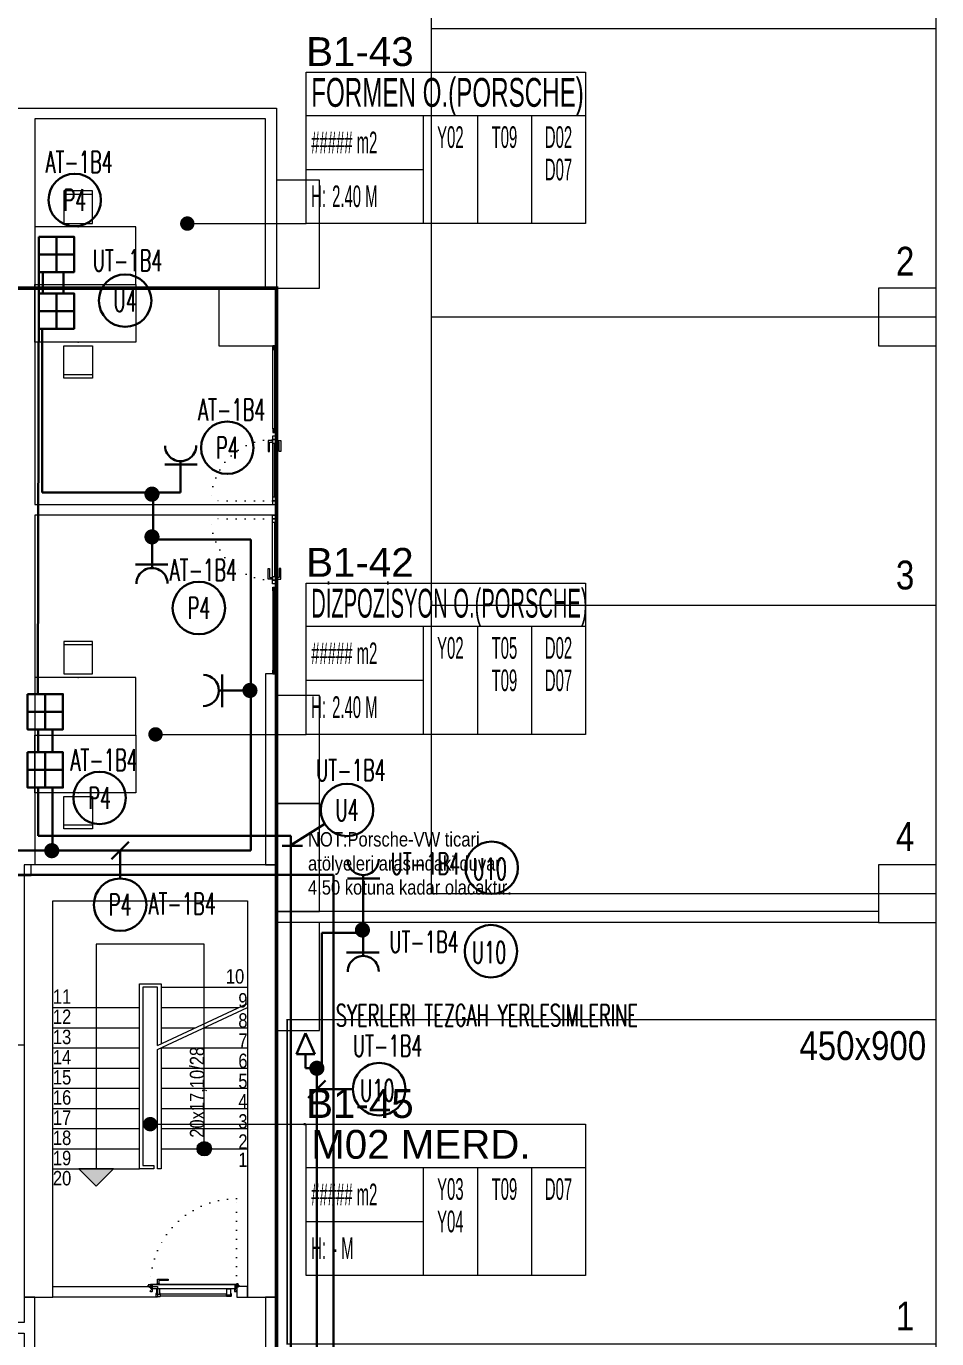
# Model space of a CAD drawing. Header units: metres. Extents: x -13194 to 152406, y -14653 to 29421.
# Drawn here: x 60093 to 61356, y 2622 to 4444 of the extents above; entities that cross this region are included whole.
import ezdxf
from ezdxf.enums import TextEntityAlignment as Align
from ezdxf.xclip import XClip

# ---------------------------------------------------------------- set-up
doc = ezdxf.new("R2010")
doc.units = ezdxf.units.M
doc.header["$LTSCALE"] = 100
doc.header["$MEASUREMENT"] = 0
doc.header["$XCLIPFRAME"] = 0
for name, pattern in [('DOT2', [0.125, 0, -0.125]), ('DOT5', [0.75, 0, -0.75]), ('HIDDEN', [0.375, 0.25, -0.125])]:
    doc.linetypes.add(name, pattern=pattern)
doc.layers.get('0').update_dxf_attribs({"color": 9, "lineweight": 9})
for name, color, linetype, lineweight in [('00', 9, 'Continuous', 9), ('01', 9, 'Continuous', 9), ('05', 9, 'Continuous', 9), ('06B', 9, 'Continuous', 9), ('06D', 9, 'Continuous', 9), ('10', 9, 'Continuous', 9), ('14', 9, 'Continuous', 9), ('15', 9, 'Continuous', 9), ('19', 9, 'Continuous', 9), ('20', 9, 'DOT2', 9), ('21', 9, 'Continuous', 9), ('21_mahal200', 9, 'Continuous', 9), ('E-DUVARA MONTE PRİZ KUTUSU', 7, 'Continuous', 30), ('E-KABLO', 7, 'Continuous', 30), ('E-LINYE', 7, 'Continuous', 30), ('E-PRİZ', 7, 'Continuous', 30)]:
    doc.layers.add(name, color=color, linetype=linetype, lineweight=lineweight)
doc.styles.add('Arial', font='arial.ttf', dxfattribs={"height": 2.5})
doc.styles.add('E-YAZI', font='txttw.shx')
doc.styles.add('MuuM_TEXT-STANDART', font='ARIALN.TTF')
doc.dimstyles.new('MuuM_DIM200', dxfattribs={"dimscale": 20, "dimtxt": 2, "dimasz": 1, "dimexe": 1, "dimexo": 1, "dimgap": 1, "dimtad": 1, "dimdec": 1, "dimrnd": 0.5, "dimdsep": 46, "dimtxsty": 'MuuM_TEXT-STANDART', "dimblk": 'ARCHTICK', "dimcen": 0, "dimdle": 0.15, "dimclrd": 256, "dimclre": 256, "dimclrt": 256, "dimadec": 0, "dimazin": 0, "dimtfac": 5, "dimtdec": 1, "dimtix": 1, "dimtmove": 2, "dimatfit": 3, "dimldrblk": 'DOT', "dimfxl": 3, "dimfxlon": 1, "dimtolj": 1, "dimlwd": -1, "dimlwe": -1, "dimarcsym": 0})

# ---------------------------------------------------------------- blocks, each defined once
blk = doc.blocks.new('10_DUVARA MONTE PRİZ KUTUSU')
at = {"layer": 'E-DUVARA MONTE PRİZ KUTUSU', "color": 4}
for p, q in [((0, 24.5), (0, -24.5)), ((24.5, 0), (-24.5, 0))]:
    blk.add_line(p, q, dxfattribs=at)
blk.add_lwpolyline([(-24.5, -24.5), (24.5, -24.5), (24.5, 24.5), (-24.5, 24.5)], close=True, dxfattribs=at)
blk = doc.blocks.new('100_PRİZ')
at = {"layer": 'E-PRİZ', "color": 4}
for p, q in [((-1.22, 2.14), (1.28, 2.14)), ((0, 2.4), (0, 0))]:
    blk.add_line(p, q, dxfattribs=at)
blk.add_arc((0, 3.6), 1.2, 180.7551, 0.7551, dxfattribs=at)
blk = doc.blocks.new('p-kolon_80x80')
blk.add_lwpolyline([(-40, -40), (40, -40), (40, 40), (-40, 40)], close=True)
blk = doc.blocks.new('1.bod.mimari.elk')
at = {"layer": '01'}
blk.add_lwpolyline([(4130, -5950), (4130, -5950), (4130, -5950), (4130, -5400), (4400, -5400), (4400, -5950), (4400, -5950), (4400, -5950), (4440, -5950), (4440, -5350), (4090, -5350), (4090, -5950), (4130, -5950)], dxfattribs=at)
for p in [(4400, -4590), (5315, -4590), (5315, -5390)]:
    blk.add_blockref('p-kolon_80x80', p, dxfattribs=at)
blk = doc.blocks.new('p-dilatasyon yeri')
at = {"layer": '06D'}
blk.add_lwpolyline([(5355, 80), (5355, 6454.5)], dxfattribs=at)
blk = doc.blocks.new('p-M01-M02_merdiven-1050')
at = {"layer": '19'}
h = blk.add_hatch(color=256, dxfattribs=at)
h.dxf.hatch_style = 1
edge = h.paths.add_edge_path()
edge.add_arc((210, -344), 10, 270, 630)
h = blk.add_hatch(color=256, dxfattribs=at)
h.dxf.hatch_style = 1
h.paths.add_polyline_path([(84, -372), (36, -372), (60, -396)])
at = {"layer": '19', "linetype": 'Continuous'}
for points in [[(210, -344), (210, -120), (210, -60), (60, -60), (60, -372)], [(145, -200.7), (145, -120), (125, -120), (125, -120), (125, -367), (140, -367), (140, -372), (120, -372), (120, -367), (120, -115), (120, -115), (150, -115), (150, -198.4)], [(150, -120), (270, -120)], [(145, -200.7), (270, -142.4)], [(0, -148), (120, -148)], [(145, -206.3), (270, -148)], [(150, -148), (258, -148)], [(0, -176), (120, -176)], [(150, -176), (198, -176)], [(210, -176), (270, -176)], [(0, -204), (120, -204)], [(150, -204), (270, -204)], [(0, -232), (120, -232)], [(150, -232), (270, -232)], [(0, -260), (120, -260)], [(150, -260), (270, -260)], [(0, -288), (120, -288)], [(150, -288), (270, -288)], [(0, -316), (120, -316)], [(150, -316), (270, -316)], [(0, -344), (120, -344)], [(150, -344), (270, -344)], [(0, -372), (120, -372)]]:
    blk.add_lwpolyline(points, dxfattribs=at)
at = {"layer": '19'}
for points in [[(145, -206.3), (270, -148)], [(150, -204), (150, -372), (150, -372), (145, -372), (145, -372), (145, -206.3)]]:
    blk.add_lwpolyline(points, dxfattribs=at)
blk.add_lwpolyline([(84, -372), (36, -372), (60, -396)], close=True, dxfattribs=at)
blk.add_circle((210, -344), 10, dxfattribs=at)
blk = doc.blocks.new('p-M01-M02_M03_formül_2a')
at = {"layer": '21', "style": 'MuuM_TEXT-STANDART'}
for s, p in [('10', (240, -114.8)), ('11', (0, -142.8)), ('12', (0, -170.8)), ('13', (0, -198.8)), ('14', (0, -226.8)), ('15', (0, -254.8)), ('16', (0, -282.8)), ('17', (0, -310.8)), ('18', (0, -338.8)), ('19', (0, -366.8)), ('20', (0, -394.8))]:
    blk.add_text(s, height=20, dxfattribs=at).set_placement(p)
for s, p in [('9', (270, -148)), ('8', (270, -176)), ('7', (270, -204)), ('6', (270, -232)), ('5', (270, -260)), ('4', (270, -288)), ('3', (270, -316)), ('2', (270, -344)), ('1', (270, -369.3))]:
    blk.add_text(s, height=20, dxfattribs=at).set_placement(p, align=Align.RIGHT)
blk.add_text('20x17,10/28', height=20, rotation=90, dxfattribs=at).set_placement((210, -202.6), align=Align.RIGHT)
blk = doc.blocks.new('*U19')
at = {"ltscale": 15}
for p, q in [((-25, 1), (-26, 0)), ((-25, -1), (-26, 0)), ((-23, 1), (-25, 1)), ((-23, 1), (-23, -2)), ((-21, -3), (-18, 3)), ((-21, -3), (-18, 3)), ((-20, -3), (-17, 3)), ((-20, -3), (-16, 3)), ((-18, -3), (-15, 3)), ((-18, -3), (-15, 3)), ((-18, 1), (-18, 2)), ((-17, -3), (-14, 3)), ((-17, -3), (-13, 3)), ((-17, 1), (-17, 2)), ((-15, -3), (-12, 3)), ((-15, -3), (-12, 3)), ((-15, 1), (-15, 2)), ((-14, -3), (-11, 3)), ((-14, -3), (-10, 3)), ((-14, 1), (-14, 2)), ((-12, -3), (-9, 3)), ((-12, -3), (-9, 3)), ((-12, 1), (-12, 2)), ((-11, -3), (-8, 3)), ((-11, -3), (-7, 3)), ((-11, 1), (-11, 2)), ((-9, -3), (-6, 3)), ((-9, -3), (-6, 3)), ((-9, 1), (-9, 2)), ((-8, -3), (-4, 3)), ((-8, -3), (-5, 3)), ((-8, 1), (-8, 2)), ((-6, -3), (-3, 3)), ((-6, -3), (-3, 3)), ((-6, 1), (-6, 2)), ((-5, -3), (-1, 3)), ((-5, -3), (-2, 3)), ((-5, 1), (-5, 2)), ((-3, 1), (-3, 2)), ((0, 4), (-2, 1)), ((-2, 1), (-2, 2)), ((0, 0), (-1, 0)), ((-25, -1), (-23, -2)), ((-9, -2), (-23, -2)), ((-21, -3), (-21, -2)), ((-20, -3), (-19, -2)), ((-20, -2), (-19, -2)), ((-19, -2), (-18, -2)), ((-18, -3), (-18, -2)), ((-17, -3), (-16, -2)), ((-17, -2), (-16, -2)), ((-16, -2), (-15, -2)), ((-15, -3), (-15, -2)), ((-14, -3), (-13, -2)), ((-14, -2), (-13, -2)), ((-13, -2), (-12, -2)), ((-12, -3), (-12, -2)), ((-11, -3), (-10, -2)), ((-11, -2), (-10, -2)), ((-10, -2), (-9, -2)), ((-9, -3), (-9, -2)), ((-8, -2), (-7, -2)), ((-8, -3), (-7, -2)), ((-7, -2), (-6, -2)), ((-6, -3), (-6, -2)), ((-5, -2), (-4, -2)), ((-5, -3), (-4, -2)), ((-4, -2), (-2, -2)), ((0, -4), (-2, -2)), ((0, 0), (-1, 0))]:
    blk.add_line(p, q, dxfattribs=at)
for p, q in [((-7, 1), (-23, 1)), ((-17, 1), (-19, 1)), ((-16, 1), (-17, 1)), ((-14, 1), (-16, 1)), ((-13, 1), (-14, 1)), ((-11, 1), (-13, 1)), ((-10, 1), (-11, 1)), ((-8, 1), (-10, 1)), ((-7, 1), (-8, 1)), ((-5, 1), (-7, 1)), ((-4, 1), (-5, 1)), ((-2, 1), (-4, 1)), ((-2, 1), (-2, 1)), ((0, 0), (0, 4)), ((-2, -2), (-2, -2)), ((0, 0), (0, -4))]:
    blk.add_line(p, q)
for centre, radius, start, end in [((-26, 4), 3.92, 274.361, 322.1025), ((-26, -4), 3.92, 37.8975, 85.639), ((-18, 3), 0.0971, 330.3204, 150.3204), ((-17, 3), 0.0971, 330.3204, 150.3204), ((-15, 3), 0.0971, 330.3204, 150.3204), ((-14, 3), 0.0971, 330.3204, 150.3204), ((-12, 3), 0.0971, 330.3204, 150.3204), ((-11, 3), 0.0971, 330.3204, 150.3204), ((-9, 3), 0.0971, 330.3204, 150.3204), ((-8, 3), 0.0971, 330.3204, 150.3204), ((-6, 3), 0.0971, 330.3204, 150.3204), ((-5, 3), 0.0971, 330.3204, 150.3204), ((-3, 3), 0.0971, 330.3204, 150.3204), ((-2, 3), 0.0971, 330.3204, 150.3204), ((-1, 0), 0.486, 90, 270), ((0, 4), 0.25, 0, 150.0864), ((-21, -3), 0.0971, 150.3204, 330.3204), ((-20, -3), 0.0971, 150.3204, 330.3204), ((-18, -3), 0.0971, 150.3204, 330.3204), ((-17, -3), 0.0971, 150.3204, 330.3204), ((-15, -3), 0.0971, 150.3204, 330.3204), ((-14, -3), 0.0971, 150.3204, 330.3204), ((-12, -3), 0.0971, 150.3204, 330.3204), ((-11, -3), 0.0971, 150.3204, 330.3204), ((-9, -3), 0.0971, 150.3204, 330.3204), ((-8, -3), 0.0971, 150.3204, 330.3204), ((-6, -3), 0.0971, 150.3204, 330.3204), ((-5, -3), 0.0971, 150.3204, 330.3204), ((0, -4), 0.25, 209.9136, 0)]:
    blk.add_arc(centre, radius, start, end, dxfattribs=at)
blk = doc.blocks.new('conta')
at = {"ltscale": 10}
for p, q in [((-2649.9, 5345.5), (-2649.8, 5345.6)), ((-2649.9, 5344.5), (-2649.8, 5344.3)), ((-2649.8, 5344.3), (-2649.7, 5344.3)), ((-2649.7, 5345.4), (-2649.3, 5345.4)), ((-2649.2, 5345.4), (-2649.1, 5345.5)), ((-2649, 5344), (-2648.8, 5343.8)), ((-2648.9, 5344.1), (-2648.7, 5343.9)), ((-2648.8, 5345.1), (-2648.6, 5345.3)), ((-2648.8, 5344.9), (-2648.6, 5345.2)), ((-2648.7, 5343.8), (-2648.7, 5343.8)), ((-2648.6, 5345.3), (-2648.6, 5345.3))]:
    blk.add_line(p, q, dxfattribs=at)
for centre, radius, start, end in [((-2649.8, 5345.5), 0.05, 140.6345, 188.9372), ((-2653, 5345), 3.19, 350.4674, 8.9372), ((-2649.9, 5344.5), 0.02, 170.4674, 213.7451), ((-2649.7, 5345.6), 0.0696, 22.2428, 159.258), ((-2650.9, 5345), 1.24, 340.3382, 16.7772), ((-2649.7, 5344.6), 0.03, 160.3382, 273.2666), ((-2649.7, 5345.4), 0.03, 90, 196.7772), ((-2649.6, 5341.5), 3.01, 80.4362, 93.2666), ((-2649.3, 5345.5), 0.05, 270, 303.0062), ((-2649.2, 5344.1), 0.231, 353.9571, 81.9004), ((-2649.1, 5345.5), 0.03, 4.7972, 123.0062), ((-2649.1, 5344.5), 0.03, 260.4362, 338.7066), ((-2651.2, 5344.8), 2.33, 7.5897, 18.7951), ((-2649, 5345.6), 0.05, 18.7951, 42.1429), ((-2650.2, 5345), 1.27, 338.7066, 23.0418), ((-2648.9, 5344.1), 0.1, 173.9571, 217.2653), ((-2648.8, 5345.1), 0.05, 187.5897, 322.7347), ((-2658.2, 5345.2), 9.36, 353.6857, 357.8537), ((-2648.8, 5344.2), 0.1, 173.6857, 217.2653), ((-2648.8, 5344.8), 0.05, 142.7347, 180.2669), ((-2648.7, 5343.8), 0.05, 217.2653, 307.2653), ((-2648.7, 5343.8), 0.05, 307.2653, 37.2653), ((-2648.6, 5345.3), 0.05, 52.7347, 142.7347), ((-2648.6, 5345.3), 0.05, 322.7347, 52.7347)]:
    blk.add_arc(centre, radius, start, end, dxfattribs=at)
for points, knots in [([(-2649, 5345.6), (-2649, 5345.6), (-2649.1, 5345.7), (-2649.2, 5345.4), (-2649.3, 5345.7), (-2649.4, 5345.5), (-2649.5, 5345.7), (-2649.6, 5345.5), (-2649.7, 5345.6), (-2649.7, 5345.6)], [0.0086373, 0.0086373, 0.0086373, 0.0086373, 0.1097304, 0.3133405, 0.4430081, 0.5658764, 0.7165186, 0.8527974, 0.9648495, 0.9648495, 0.9648495, 0.9648495]), ([(-2649.7, 5344.3), (-2649.7, 5344.3), (-2649.7, 5344.5), (-2649.6, 5344.3), (-2649.3, 5344.4), (-2649.2, 5344.4), (-2649.2, 5344.4)], [0, 0, 0, 0, 0.1008757, 0.3841126, 0.5436166, 0.6906785, 0.6906785, 0.6906785, 0.6906785])]:
    blk.add_open_spline(points, degree=3, knots=knots, dxfattribs=at)
blk = doc.blocks.new('p-yn_sackasa')
at = {"layer": '10', "linetype": 'Continuous'}
for p, q in [((-2.2, 0), (-2.2, -0.2)), ((0, 6.9), (0, 6.2)), ((0, 6.2), (0, 6.9)), ((0.1, 6.9), (0.1, 6.2)), ((0.2, 6.9), (0.2, 6.2)), ((2.7, 7.2), (0.3, 7.2)), ((2.7, 7.2), (0.3, 7.2)), ((2.7, 7), (0.3, 7)), ((0.3, 7), (2.7, 7)), ((0.3, 6.1), (0.8, 6.1)), ((0.7, 6), (0.3, 6)), ((0.3, 5.9), (0.7, 5.9)), ((0.8, 5.9), (0.3, 5.9)), ((0.7, 5.9), (0.7, 6)), ((0.7, -0.7), (0.7, 2.3)), ((0.7, -0.7), (0.7, 2.3)), ((0.8, 5.9), (0.8, 6.1)), ((0.8, -0.7), (0.8, 2.3)), ((0.8, -0.7), (0.8, 2.3)), ((0.9, 2.3), (1, 2.3)), ((0.9, 2.3), (0.9, 2.3)), ((1, 2.5), (1, 2.4)), ((1, 2.5), (1, 2.5)), ((1.1, 2.5), (1.1, 3.7)), ((1.1, 2.5), (1.1, 3.7)), ((1.3, 3.7), (1.3, 2.5)), ((1.3, 2.5), (1.3, 3.7)), ((2.5, 4), (1.4, 4)), ((1.4, 4), (2.5, 4)), ((1.4, 3.8), (2.5, 3.8)), ((2.5, 3.8), (1.4, 3.8)), ((2.5, 3.4), (2.6, 3.7)), ((2.6, 3.7), (2.5, 3.4)), ((2.7, 3.6), (2.6, 3.3)), ((2.7, 3.6), (2.6, 3.3)), ((2.8, 3.3), (2.8, 6.9)), ((2.8, 3.3), (2.8, 6.9)), ((2.9, 3.3), (2.9, 6.9)), ((2.9, 3.3), (2.9, 6.9)), ((-2.9, -1.7), (-2.9, -0.3)), ((-2.9, -0.3), (-2.9, -1.7)), ((-2.8, -0.3), (-2.8, -1.7)), ((-2.8, -0.3), (-2.8, -1.7)), ((-2.2, 0), (-2.7, 0)), ((-2.2, 0), (-2.7, 0)), ((-2.2, -0.1), (-2.7, -0.1)), ((-2.2, -0.2), (-2.7, -0.2)), ((1, -1.8), (-2.7, -1.8)), ((1, -1.9), (-2.7, -1.9)), ((-2.7, -2), (1, -2)), ((1, -2), (-2.7, -2)), ((-2.2, -0.1), (-2.2, 0)), ((0.9, -0.8), (1, -0.8)), ((0.9, -0.8), (0.9, -0.8)), ((1, -0.9), (1, -0.9)), ((1, -0.9), (1, -0.9)), ((1.1, -1), (1.1, -1.7)), ((1.1, -1), (1.1, -1.7)), ((1.3, -1), (1.3, -1.7)), ((1.3, -1), (1.3, -1.7))]:
    blk.add_line(p, q, dxfattribs=at)
for points in [[(0.1, 2.1), (0.7, 2.1), (0.7, -0.5), (0.1, -0.5)], [(0.1, 2.1), (0.4, 2.1), (0.4, -0.5), (0.1, -0.5)]]:
    blk.add_lwpolyline(points, close=True, dxfattribs=at)
for centre, radius, start, end in [((0.3, 6.9), 0.249, 90, 180), ((0.3, 6.9), 0.261, 90, 180), ((0.3, 6.2), 0.249, 181.345, 271.3502), ((0.3, 6.2), 0.261, 180, 270), ((0.3, 6.9), 0.122, 90, 180), ((0.3, 6.2), 0.122, 180, 270), ((0.3, 6.9), 0.11, 90, 180), ((0.3, 6.2), 0.11, 180, 270), ((0.9, 2.3), 0.206, 63.2169, 180), ((0.9, 2.3), 0.219, 63.2153, 180), ((0.9, 2.3), 0.0801, 63.215, 180), ((0.9, 2.3), 0.0674, 63.2144, 180), ((1, 2.5), 0.219, 243.2148, 0), ((1, 2.5), 0.0801, 243.2203, 0), ((1, 2.5), 0.206, 243.2197, 0), ((1, 2.5), 0.0674, 243.2129, 0), ((1.4, 3.7), 0.24, 90, 180), ((1.4, 3.7), 0.253, 90, 180), ((1.4, 3.7), 0.114, 90, 180), ((1.4, 3.7), 0.101, 90, 180), ((2.5, 3.7), 0.249, 342.8613, 90), ((2.5, 3.7), 0.261, 342.8602, 90), ((2.5, 3.7), 0.122, 342.8607, 90), ((2.5, 3.7), 0.11, 342.8621, 90), ((2.7, 3.3), 0.232, 162.8601, 0), ((2.7, 3.3), 0.219, 162.8613, 0), ((2.7, 3.3), 0.0927, 162.8605, 0), ((2.7, 3.3), 0.0801, 162.8624, 0), ((2.7, 6.9), 0.249, 0, 90), ((2.7, 6.9), 0.261, 0, 90), ((2.7, 6.9), 0.122, 0, 90), ((2.7, 6.9), 0.11, 0, 90), ((-2.7, -0.3), 0.24, 90, 180), ((-2.7, -0.3), 0.253, 90, 180), ((-2.7, -1.7), 0.24, 180, 270), ((-2.7, -1.7), 0.253, 180, 270), ((-2.7, -0.3), 0.114, 90, 180), ((-2.7, -0.3), 0.101, 90, 180), ((-2.7, -1.7), 0.114, 180, 270), ((-2.7, -1.7), 0.101, 180, 270), ((0.9, -0.7), 0.206, 180, 296.7851), ((0.9, -0.7), 0.219, 180, 296.785), ((0.9, -0.7), 0.0674, 180, 180.5245), ((0.9, -0.7), 0.0801, 180, 296.785), ((0.9, -0.7), 0.0674, 180, 296.7871), ((1, -1), 0.219, 0, 116.7854), ((1, -1), 0.206, 0, 116.7836), ((1, -1), 0.0801, 0, 116.7811), ((1, -1), 0.0674, 0, 116.7871), ((1, -1.7), 0.114, 270, 0), ((1, -1.7), 0.24, 270, 0), ((1, -1.7), 0.101, 270, 0), ((1, -1.7), 0.253, 270, 0)]:
    blk.add_arc(centre, radius, start, end, dxfattribs=at)
at = {"layer": '10', "xscale": 0.0842696629213483, "yscale": 0.0842696629213483, "zscale": 0.0842696629213483}
blk.add_blockref('*U19', (1, 1.3), dxfattribs=at)
at = {"layer": '14', "xscale": -0.7887640449438696, "yscale": 0.7887640449438696, "zscale": 0.7887640449438204, "rotation": 90}
blk.add_blockref('conta', (4217.8, -2086.4), dxfattribs=at)
blk = doc.blocks.new('*U404')
at = {"layer": '06D'}
for points in [[(8.5, 9.6), (7.9, 9.6), (7.9, 13.6, -0.414214), (8.2, 13.9), (13.7, 13.9, -0.414214), (14.1, 13.6), (14.1, 9.6), (13.5, 9.6)], [(111.5, 9.6), (112.1, 9.6), (112.1, 13.6, 0.414214), (111.7, 13.9), (106.2, 13.9, 0.414214), (105.9, 13.6), (105.9, 9.6), (106.5, 9.6)]]:
    blk.add_lwpolyline(points, format="xyb", dxfattribs=at)
for points in [[(8.5, 12.1), (13.5, 12.1), (13.5, 3.4), (8.5, 3.4)], [(14.1, 13.3), (105.9, 13.3), (105.9, 10.2), (14.1, 10.2)], [(111.5, 10.9), (106.5, 10.9), (106.5, 3.4), (111.5, 3.4)]]:
    blk.add_lwpolyline(points, close=True, dxfattribs=at)
for points in [[(110.1, -3.8), (110.1, -10.1), (95.1, -10.1), (95.1, -8.2), (107.9, -8.2), (107.9, -8.2), (107.9, -3.8), (110.1, -3.8)], [(111.2, -2.6), (111.2, -3.8), (106.8, -3.8), (106.8, -2.6), (111.2, -2.6)]]:
    blk.add_lwpolyline(points, dxfattribs=at)
at = {"layer": '10', "ltscale": 10}
for p, q in [((2, 1.5), (1, 1.5)), ((2, 1.3), (1, 1.3)), ((1, 0.9), (2, 0.3)), ((2, 0.3), (2, 1.8)), ((2, 1.8), (2.3, 1.8)), ((2, -0.2), (2, 0.3)), ((2.3, -2.2), (2.3, 3.3)), ((2.3, 1.8), (2.3, 0.3)), ((2.3, 0.3), (2.3, -0.2)), ((2.4, 3.4), (117.6, 3.4)), ((2.4, -2.3), (2.4, 3.2)), ((2.5, 3.3), (117.5, 3.3)), ((117.5, -2.3), (117.5, 3.2)), ((117.7, -2.2), (117.7, 3.3)), ((117.7, 1.8), (118, 1.8)), ((117.7, 1.3), (117.7, 1.8)), ((117.7, 1.8), (118, 1.8)), ((117.7, 1.3), (117.7, 1.8)), ((117.7, -0.2), (117.7, 1.3)), ((117.7, -0.2), (117.7, 1.3)), ((118, 1.8), (118, 1.3)), ((118, 1.8), (118, 1.3)), ((118, 1.3), (118, -0.2)), ((119, 0.7), (118, 1.3)), ((118, 1.3), (118, -0.2)), ((119, 0.7), (118, 1.3)), ((118, 0.3), (119, 0.3)), ((118, 0.3), (119, 0.3)), ((118, 0.1), (119, 0.1)), ((118, 0.1), (119, 0.1)), ((-1.6, -2.7), (-1.7, -2.6)), ((-1.6, -2.7), (-1.7, -2.6)), ((-1.2, -2.2), (-1.2, -2.3)), ((-1.2, -2.2), (-1.1, -2.2)), ((-1.2, -2.2), (-1.2, -2.3)), ((-1.2, -2.2), (-1.1, -2.2)), ((-1.1, -2), (-1.1, -2.4)), ((-1.1, -2), (-1.1, -2.4)), ((-0.8, -2), (-0.8, -2.4)), ((-0.8, -2), (-0.8, -2.4)), ((0.3, -2.5), (0.3, -2.3)), ((0.4, -2.2), (2.2, -2.2)), ((0.4, -2.4), (0.4, -2.4)), ((0.4, -2.6), (119.6, -2.6)), ((0.5, -2.4), (119.5, -2.4)), ((0.5, -2.4), (2.3, -2.4)), ((2.3, -0.2), (2, -0.2)), ((119.5, -2.4), (117.6, -2.4)), ((118, -0.2), (117.7, -0.2)), ((118, -0.2), (117.7, -0.2)), ((119.6, -2.2), (117.7, -2.2)), ((119.5, -2.4), (119.5, -2.4)), ((119.7, -2.5), (119.7, -2.3))]:
    blk.add_line(p, q, dxfattribs=at)
blk.add_circle((-0.9, -3.3), 0.843, dxfattribs=at)
blk.add_circle((-0.9, -3.3), 0.843, dxfattribs=at)
for centre, radius, start, end in [((2.4, 3.3), 0.1, 90, 180), ((2.5, 3.2), 0.05, 90, 180), ((117.6, 3.3), 0.141, 14.9271, 75.0729), ((-0.9, -3.3), 1.01, 105.7139, 140.5908), ((-0.9, -3.3), 1.01, 105.7139, 140.5908), ((-0.4, -2.3), 0.428, 142.379, 203.648), ((-0.4, -2.3), 0.428, 142.379, 203.648), ((-0.4, -2.3), 0.302, 119.9685, 254.4476), ((-0.4, -2.3), 0.302, 119.9685, 254.4476), ((0.4, -2.3), 0.1, 90, 180), ((0.4, -2.5), 0.1, 180, 270), ((0.5, -2.4), 0.005, 180, 270), ((0.5, -2.4), 0.005, 90, 180), ((2.2, -2.2), 0.05, 270, 0), ((2.3, -2.3), 0.1, 270, 0), ((117.6, -2.3), 0.1, 180, 270), ((117.7, -2.2), 0.05, 180, 270), ((119.5, -2.4), 0.005, 270, 360), ((119.5, -2.4), 0.005, 0, 90), ((119.6, -2.3), 0.1, 0, 90), ((119.6, -2.5), 0.1, 270, 0)]:
    blk.add_arc(centre, radius, start, end, dxfattribs=at)
at = {"layer": '20'}
blk.add_lwpolyline([(0.3, -2.4), (0.3, -121.8, 0.414214), (119.7, -2.4, -1)], format="xyb", dxfattribs=at)
blk.add_blockref('p-yn_sackasa', (0, 0))
at = {"xscale": -1}
blk.add_blockref('p-yn_sackasa', (120, 0), dxfattribs=at)
blk = doc.blocks.new('p-işyeri')
at = {"color": 0, "const_width": 2}
blk.add_lwpolyline([(200, 0), (200, 700), (-200, 700), (-200, 0)], close=True, dxfattribs=at)
blk = doc.blocks.new('p-al-01')
at = {"layer": '06B'}
for points in [[(27, 4.3), (27, 10.6), (42, 10.6), (42, 8.7), (29.3, 8.7), (29.3, 8.7), (29.3, 4.3), (27, 4.3)], [(27, -0.7), (27, -6.9), (42, -6.9), (42, -5), (29.3, -5), (29.3, -5), (29.3, -0.7), (27, -0.7)]]:
    blk.add_lwpolyline(points, dxfattribs=at)
at = {"layer": '06D'}
for p, q in [((115.7, 4.3), (28.8, 4.3)), ((28.8, -0.7), (115.7, -0.7))]:
    blk.add_line(p, q, dxfattribs=at)
at = {"layer": '10'}
for points in [[(25.7, -0.7), (25.7, 4.3), (20.7, 4.3), (20.7, -0.7)], [(30.7, -0.7), (30.7, 4.3), (25.7, 4.3), (25.7, -0.7)], [(110.7, -0.7), (110.7, 4.3), (105.7, 4.3), (105.7, -0.7)], [(115.7, -0.7), (115.7, 4.3), (110.7, 4.3), (110.7, -0.7)]]:
    blk.add_lwpolyline(points, close=True, dxfattribs=at)
at = {"layer": '15'}
blk.add_lwpolyline([(105.7, 1.8), (30.7, 1.8)], dxfattribs=at)
at = {"layer": '20'}
blk.add_lwpolyline([(110.7, -0.7), (110.7, -85.7)], dxfattribs=at)
blk.add_arc((110.7, -0.7), 85, 180, 270, dxfattribs=at)
blk = doc.blocks.new('prf-10x10')
blk.add_lwpolyline([(-5, -5), (5, -5), (5, 5), (-5, 5)], close=True)
at = {"color": 255}
blk.add_solid([(-5, -5), (5, -5), (-5, 5), (5, 5)], dxfattribs=at)
at = {"layer": '10'}
blk.add_point((0, 0), dxfattribs=at)
blk = doc.blocks.new('p-birim')
blk.add_lwpolyline([(0, 0), (1, 0), (1, 1), (0, 1)], close=True)
blk = doc.blocks.new('_ArchTick')
at = {"color": 0, "linetype": 'ByBlock', "const_width": 0.15}
blk.add_lwpolyline([(-0.5, -0.5), (0.5, 0.5)], dxfattribs=at)
blk = doc.blocks.new('_Dot')
at = {"color": 0, "linetype": 'ByBlock', "lineweight": -2}
blk.add_line((-0.5, 0), (-1, 0), dxfattribs=at)
at = {"color": 0, "linetype": 'ByBlock', "const_width": 0.5}
blk.add_lwpolyline([(-0.25, 0, 1), (0.25, 0, 1)], format="xyb", close=True, dxfattribs=at)
blk = doc.blocks.new('0_roomno2')
blk.add_lwpolyline([(19.375, -10.5), (0, -10.5), (0, 0), (19.375, 0)], close=True)
for points in [[(0, -3), (19.375, -3)], [(8.125, -3), (8.125, -10.5)], [(11.875, -3), (11.875, -10.5)], [(15.625, -3), (15.625, -10.5)], [(0, -6.75), (8.125, -6.75)]]:
    blk.add_lwpolyline(points)
at = {"style": 'MuuM_TEXT-STANDART', "width": 0.6}
blk.add_text('H:', height=1.5, dxfattribs=at).set_placement((0.35, -8.608), align=Align.MIDDLE_LEFT)
at = {"style": 'Arial'}
blk.add_attdef('ODANO', (0, 1.17), '', height=2, dxfattribs=at)
blk.add_attdef('MEKANADI', text='', height=2, dxfattribs=at).set_placement((0.35, -3), align=Align.BOTTOM_LEFT)
at = {"style": 'MuuM_TEXT-STANDART', "width": 0.6}
for tag, p in [('M2', (0.35, -4.875)), ('TEMIZTAVANYUKSEKLIGI', (1.8, -8.608))]:
    blk.add_attdef(tag, text='', height=1.5, dxfattribs=at).set_placement(p, align=Align.MIDDLE_LEFT)
for tag, p in [('YER01', (10, -4.5)), ('TAVAN01', (13.75, -4.5)), ('DUVAR01', (17.5, -4.5)), ('YER02', (10, -6.75)), ('TAVAN02', (13.75, -6.75)), ('DUVAR02', (17.5, -6.75)), ('YER03', (10, -9)), ('TAVAN03', (13.75, -9)), ('DUVAR03', (17.5, -9))]:
    blk.add_attdef(tag, text='', height=1.5, dxfattribs=at).set_placement(p, align=Align.MIDDLE_CENTER)
blk = doc.blocks.new('p-sandalye')
blk.add_line((-45, 20), (-45, -20))
blk.add_lwpolyline([(-5, 20), (-50, 20), (-50, -20), (-5, -20)], close=True)
blk.add_point((0, 0.1))
blk = doc.blocks.new('p-masa_servis')
at = {"linetype": 'DOT5'}
blk.add_lwpolyline([(0, 0), (0, 0)], dxfattribs=at)
blk.add_lwpolyline([(0, 0), (0, -80), (140, -80), (140, 0)], close=True)
for p, rotation in [((60, 0), 270), ((50, -110.1), 2.073722e-10)]:
    blk.add_blockref('p-sandalye', p, dxfattribs=dict(rotation=rotation))
blk = doc.blocks.new('1.bod.mimari1.elk')
at = {"layer": '00'}
for points in [[(3725, -4300), (4440, -4300), (4440, -4550), (4425, -4550), (4425, -4315), (4105, -4315), (4105, -4850), (4105, -4850), (4105, -4850), (4105, -4850), (4105, -4850), (4105, -4850), (4105, -4850), (4105, -4850), (4105, -4850), (4105, -4850), (4105, -4850), (4105, -4850), (4105, -4850), (4440, -4850), (4440, -4865), (4105, -4865), (4105, -5350), (4100, -5350)], [(4020, -5365), (4100, -5365), (4100, -5350)], [(5275, -5415), (4440, -5415)], [(5275, -5430), (4440, -5430)], [(3785.2, -6000), (4090, -6000), (4090, -6040.29), (4105, -6040.29), (4105, -5950), (4090, -5950), (4090, -5985), (4020, -5985), (4020, -5600), (4090, -5600)], [(4440, -6040.29), (4440, -5950), (4425, -5950), (4425, -6040.29), (4440, -6040.29)]]:
    blk.add_lwpolyline(points, dxfattribs=at)
for points in [[(4440, -5350), (4440, -5085), (4425, -5085), (4425, -5350)], [(4275, -5950), (4130, -5950), (4130, -5935), (4275, -5935)], [(4385, -5950), (4400, -5950), (4400, -5935), (4385, -5935)]]:
    blk.add_lwpolyline(points, close=True, dxfattribs=at)
at = {"layer": '06D'}
for points in [[(4435, -4630), (4440, -4630), (4440, -4745), (4435, -4745)], [(4435, -5085), (4440, -5085), (4440, -4970), (4435, -4970)]]:
    blk.add_lwpolyline(points, close=True, dxfattribs=at)
at = {"layer": '06D', "color": 89, "linetype": 'HIDDEN', "true_color": 0x2e4d23, "const_width": 2}
blk.add_lwpolyline([(5355, -5565), (4455, -5565), (4455, -6015), (5355, -6015)], close=True, dxfattribs=at)
at = {"layer": '15'}
for points in [[(4437.5, -4635), (4437.5, -4745)], [(4437.5, -5080), (4437.5, -4970)]]:
    blk.add_lwpolyline(points, dxfattribs=at)
at = {"layer": '20', "ltscale": 2, "const_width": 5}
blk.add_lwpolyline([(4440, -7830), (3660, -7830), (3660, -4550), (4440, -4550)], close=True, dxfattribs=at)
for name, p in [('p-dilatasyon yeri', (0, -8630)), ('p-M01-M02_merdiven-1050', (4130, -5400)), ('p-M01-M02_M03_formül_2a', (4130, -5400))]:
    blk.add_blockref(name, p)
at = {"rotation": 270}
blk.add_blockref('p-al-01', (4435.4, -4734.33), dxfattribs=at)
at = {"xscale": -1, "rotation": 270}
blk.add_blockref('p-al-01', (4435.4, -4980.67), dxfattribs=at)
at = {"layer": '05', "xscale": 60.00000000000003, "yscale": 150}
for p in [(4440, -4550), (4440, -5265), (4440, -5415), (4440, -5580)]:
    blk.add_blockref('p-birim', p, dxfattribs=at)
at = {"layer": '05'}
ref = blk.add_blockref('p-masa_servis', (4105, -4465), dxfattribs=at)
XClip(ref).set_block_clipping_path([(-55.5106706136, -84.5585723777), (163.3295749435, 61.9818189005)])
ref = blk.add_blockref('p-masa_servis', (4105, -4625), dxfattribs=dict(at, xscale=-1, rotation=180))
XClip(ref).set_block_clipping_path([(-55.5106706136, -84.5585723777), (163.3295749435, 61.9818189005)])
ref = blk.add_blockref('p-masa_servis', (4105, -5090), dxfattribs=at)
XClip(ref).set_block_clipping_path([(-55.5106706136, -84.5585723777), (163.3295749435, 61.9818189005)])
ref = blk.add_blockref('p-masa_servis', (4105, -5250), dxfattribs=dict(at, xscale=-1, rotation=180))
XClip(ref).set_block_clipping_path([(-55.5106706136, -84.5585723777), (163.3295749435, 61.9818189005)])
at = {"layer": '06D', "color": 89, "linetype": 'HIDDEN', "true_color": 0x2e4d23, "rotation": 90}
for p in [(5355, -3990), (5355, -4390), (5355, -4790), (5355, -5190)]:
    blk.add_blockref('p-işyeri', p, dxfattribs=at)
at = {"layer": '10', "extrusion": (0, 0, -1), "yscale": 0.5, "zscale": -1, "rotation": 270}
for p, xscale in [((-4437.5, -4632.5), -0.5), ((-4437.5, -4747.5), -0.5), ((-4437.5, -4967.5), 0.5), ((-4437.5, -5082.5), 0.5)]:
    blk.add_blockref('prf-10x10', p, dxfattribs=dict(at, xscale=xscale))
at = {"layer": '10', "rotation": 180}
blk.add_blockref('*U404', (4385, -5935), dxfattribs=at)
at = {"layer": '21_mahal200'}
ref = blk.add_blockref('0_roomno2', (4481.35, -4250.27), dxfattribs=dict(at, xscale=20, yscale=20, zscale=20))
ref.add_attrib('ODANO', 'B1-43', (4481.35, -4241.63), dxfattribs={"layer": '0', "height": 40, "style": 'Arial'})
ref.add_attrib('MEKANADI', 'FORMEN O.(PORSCHE)', dxfattribs={"layer": '0', "height": 40, "style": 'Arial', "width": 0.6}).set_placement((4488.35, -4310.27), align=Align.BOTTOM_LEFT)
ref.add_attrib('M2', '##### m2', dxfattribs={"layer": '0', "height": 30, "style": 'MuuM_TEXT-STANDART', "width": 0.6}).set_placement((4488.35, -4347.77), align=Align.MIDDLE_LEFT)
ref.add_attrib('TEMIZTAVANYUKSEKLIGI', '2.40 M', dxfattribs={"layer": '0', "height": 30, "style": 'MuuM_TEXT-STANDART', "width": 0.6}).set_placement((4517.35, -4422.43), align=Align.MIDDLE_LEFT)
ref.add_attrib('YER01', 'Y02', dxfattribs={"layer": '0', "height": 30, "style": 'MuuM_TEXT-STANDART', "width": 0.6}).set_placement((4681.35, -4340.27), align=Align.MIDDLE_CENTER)
ref.add_attrib('TAVAN01', 'T09', dxfattribs={"layer": '0', "height": 30, "style": 'MuuM_TEXT-STANDART', "width": 0.6}).set_placement((4756.35, -4340.27), align=Align.MIDDLE_CENTER)
ref.add_attrib('DUVAR01', 'D02', dxfattribs={"layer": '0', "height": 30, "style": 'MuuM_TEXT-STANDART', "width": 0.6}).set_placement((4831.35, -4340.27), align=Align.MIDDLE_CENTER)
ref.add_attrib('DUVAR02', 'D07', dxfattribs={"layer": '0', "height": 30, "style": 'MuuM_TEXT-STANDART', "width": 0.6}).set_placement((4831.35, -4385.27), align=Align.MIDDLE_CENTER)
ref = blk.add_blockref('0_roomno2', (4481.35, -4959.03), dxfattribs=dict(at, xscale=20, yscale=20, zscale=20))
ref.add_attrib('ODANO', 'B1-42', (4481.35, -4950.39), dxfattribs={"layer": '0', "height": 40, "style": 'Arial'})
ref.add_attrib('MEKANADI', 'DİZPOZİSYON O.(PORSCHE)', dxfattribs={"layer": '0', "height": 40, "style": 'Arial', "width": 0.5}).set_placement((4488.35, -5019.03), align=Align.BOTTOM_LEFT)
ref.add_attrib('M2', '##### m2', dxfattribs={"layer": '0', "height": 30, "style": 'MuuM_TEXT-STANDART', "width": 0.6}).set_placement((4488.35, -5056.53), align=Align.MIDDLE_LEFT)
ref.add_attrib('TEMIZTAVANYUKSEKLIGI', '2.40 M', dxfattribs={"layer": '0', "height": 30, "style": 'MuuM_TEXT-STANDART', "width": 0.6}).set_placement((4517.35, -5131.19), align=Align.MIDDLE_LEFT)
ref.add_attrib('YER01', 'Y02', dxfattribs={"layer": '0', "height": 30, "style": 'MuuM_TEXT-STANDART', "width": 0.6}).set_placement((4681.35, -5049.03), align=Align.MIDDLE_CENTER)
ref.add_attrib('TAVAN01', 'T05', dxfattribs={"layer": '0', "height": 30, "style": 'MuuM_TEXT-STANDART', "width": 0.6}).set_placement((4756.35, -5049.03), align=Align.MIDDLE_CENTER)
ref.add_attrib('DUVAR01', 'D02', dxfattribs={"layer": '0', "height": 30, "style": 'MuuM_TEXT-STANDART', "width": 0.6}).set_placement((4831.35, -5049.03), align=Align.MIDDLE_CENTER)
ref.add_attrib('TAVAN02', 'T09', dxfattribs={"layer": '0', "height": 30, "style": 'MuuM_TEXT-STANDART', "width": 0.6}).set_placement((4756.35, -5094.03), align=Align.MIDDLE_CENTER)
ref.add_attrib('DUVAR02', 'D07', dxfattribs={"layer": '0', "height": 30, "style": 'MuuM_TEXT-STANDART', "width": 0.6}).set_placement((4831.35, -5094.03), align=Align.MIDDLE_CENTER)
ref = blk.add_blockref('0_roomno2', (4481.35, -5709.86), dxfattribs=dict(at, xscale=20, yscale=20, zscale=20))
ref.add_attrib('ODANO', 'B1-45', (4481.35, -5701.22), dxfattribs={"layer": '0', "height": 40, "style": 'Arial'})
ref.add_attrib('MEKANADI', 'M02 MERD.', dxfattribs={"layer": '0', "height": 40, "style": 'Arial'}).set_placement((4488.35, -5769.86), align=Align.BOTTOM_LEFT)
ref.add_attrib('M2', '##### m2', dxfattribs={"layer": '0', "height": 30, "style": 'MuuM_TEXT-STANDART', "width": 0.6}).set_placement((4488.35, -5807.36), align=Align.MIDDLE_LEFT)
ref.add_attrib('TEMIZTAVANYUKSEKLIGI', '- M', dxfattribs={"layer": '0', "height": 30, "style": 'MuuM_TEXT-STANDART', "width": 0.6}).set_placement((4517.35, -5882.02), align=Align.MIDDLE_LEFT)
ref.add_attrib('YER01', 'Y03', dxfattribs={"layer": '0', "height": 30, "style": 'MuuM_TEXT-STANDART', "width": 0.6}).set_placement((4681.35, -5799.86), align=Align.MIDDLE_CENTER)
ref.add_attrib('TAVAN01', 'T09', dxfattribs={"layer": '0', "height": 30, "style": 'MuuM_TEXT-STANDART', "width": 0.6}).set_placement((4756.35, -5799.86), align=Align.MIDDLE_CENTER)
ref.add_attrib('DUVAR01', 'D07', dxfattribs={"layer": '0', "height": 30, "style": 'MuuM_TEXT-STANDART', "width": 0.6}).set_placement((4831.35, -5799.86), align=Align.MIDDLE_CENTER)
ref.add_attrib('YER02', 'Y04', dxfattribs={"layer": '0', "height": 30, "style": 'MuuM_TEXT-STANDART', "width": 0.6}).set_placement((4681.35, -5844.86), align=Align.MIDDLE_CENTER)
at = {"layer": '21', "style": 'MuuM_TEXT-STANDART'}
for s, p in [('2', (5299.38, -4544.5)), ('3', (5299.38, -4979.91)), ('4', (5299.38, -5342.67))]:
    blk.add_text(s, height=40, dxfattribs=at).set_placement(p, align=Align.BOTTOM_LEFT)
for s, p in [('450x900', (5341.34, -5632.87)), ('1', (5324.81, -6008.11))]:
    blk.add_text(s, height=40, dxfattribs=at).set_placement(p, align=Align.BOTTOM_RIGHT)
at = {"layer": '21', "insert": (4483.94, -5304.66), "char_height": 20, "width": 289.3932, "attachment_point": 1, "style": 'MuuM_TEXT-STANDART'}
blk.add_mtext('NOT:Porsche-VW ticari atölyeleri arasındaki duvar 4.50 kotuna kadar olacaktır.', dxfattribs=at)
at = {"layer": '21_mahal200'}
for points in [[(4316.46, -4460.27), (4481.35, -4460.27)], [(4272.37, -5169.03), (4481.35, -5169.03)], [(4265, -5709.86), (4481.35, -5709.86)]]:
    blk.add_leader(points, dimstyle='MuuM_DIM200', override={"dimasz": 1, "dimfxl": 10}, dxfattribs=at)

msp = doc.modelspace()

# ---------------------------------------------------------------- linework, layer by layer
at = {"layer": 'E-KABLO', "color": 4}
for p, q in [((60109.3, 3517.1), (60110.4, 4102.5)), ((60144.6, 4073), (60144.6, 4102.7)), ((60109.5, 3467.9), (60109.5, 3436.1)), ((60109.5, 3387.1), (60109.5, 3320)), ((60109.5, 3320), (60460, 3320)), ((60460, 3320), (60460, 1124.5)), ((60560.4, 3222.6), (60560.4, 3189.5)), ((60564.4, 3185.5), (60502.9, 3185.5)), ((60502.9, 3185.5), (60502.9, 2997.7)), ((60480.6, 3046.6), (60468, 3017.2)), ((60480.6, 3046.6), (60493.3, 3017.2)), ((60493.3, 3017.2), (60468, 3017.2)), ((60480.6, 2997.7), (60480.6, 3017.2)), ((60502.9, 2997.7), (60480.6, 2997.7)), ((60496.2, 2997.7), (60480.6, 2997.7)), ((60496.2, 1835), (60496.2, 2997.7)), ((60478.1, 2920.1), (60480.6, 2920.1))]:
    msp.add_line(p, q, dxfattribs=at)
at = {"layer": 'E-KABLO', "color": 6}
for p, q in [((60116.1, 4072.3), (60116.1, 4102.6)), ((60115, 4023.7), (60115, 3796.7)), ((60115, 3796.7), (60307, 3796.7)), ((60269, 3737.8), (60269, 3796.7)), ((60404.7, 3731.3), (60263.8, 3731.3)), ((60404.7, 3731.3), (60404.7, 3300)), ((60129.5, 3467.9), (60129.5, 3436.1)), ((60129.5, 3387.1), (60129.5, 3297.7)), ((59956.5, 3300), (60404.7, 3300)), ((60519.3, 3266.3), (59961.6, 3266.3)), ((60519.3, 735.3), (60519.3, 3266.3))]:
    msp.add_line(p, q, dxfattribs=at)
at = {"layer": 'E-KABLO', "color": 7}
for p, q in [((60460, 3307.2), (60507.1, 3336.7)), ((60448, 3306.2), (60476.3, 3306.2))]:
    msp.add_line(p, q, dxfattribs=at)
at = {"layer": 'E-KABLO', "color": 2}
msp.add_line((60460, 2920.1), (60460, 2920.1), dxfattribs=at)
at = {"layer": 'E-KABLO', "color": 4, "const_width": 10.5}
for points in [[(60262.2, 3794.3, 1), (60272.7, 3794.3, 1)], [(60262.2, 3735, 1), (60272.7, 3735, 1)], [(60398.1, 3521.9, 1), (60408.6, 3521.9, 1)], [(60123.2, 3299.6, 1), (60133.7, 3299.6, 1)], [(60554.1, 3189.5, 1), (60564.6, 3189.5, 1)], [(60490.9, 2997.7, 1), (60501.4, 2997.7, 1)]]:
    msp.add_lwpolyline(points, format="xyb", close=True, dxfattribs=at)
at = {"layer": 'E-LINYE', "color": 7, "linetype": 'Continuous'}
for p, q in [((60211.2, 3287.9), (60235.4, 3312.1)), ((60223.3, 3260.9), (60223.3, 3300)), ((60484.1, 2956.6), (60508.3, 2980.8)), ((60546.3, 2968.7), (60496.2, 2968.7))]:
    msp.add_line(p, q, dxfattribs=at)
for centre in [(60160.3, 4202.4), (60230.2, 4062.8), (60371.9, 3858.7), (60332.5, 3636.3), (60194.8, 3372.8), (60538, 3356.1), (60738.6, 3275.9), (60223.3, 3224.6), (60737.6, 3160.1), (60582.6, 2968.7)]:
    msp.add_circle(centre, 36.4, dxfattribs=at)

# ---------------------------------------------------------------- block references
at = {"layer": '06D'}
for name in ['1.bod.mimari.elk', '1.bod.mimari1.elk']:
    msp.add_blockref(name, (56000, 8630), dxfattribs=at)
at = {"layer": 'E-DUVARA MONTE PRİZ KUTUSU', "color": 3, "xscale": -1, "rotation": 180}
for p in [(60134.9, 4127), (60134.9, 4048.2), (60119.5, 3492.4), (60119.5, 3411.6)]:
    msp.add_blockref('10_DUVARA MONTE PRİZ KUTUSU', p, dxfattribs=at)
at = {"layer": 'E-PRİZ', "xscale": 18, "yscale": 18, "zscale": 18}
for p in [(60307.2, 3796.8), (60560.4, 3222.6)]:
    msp.add_blockref('100_PRİZ', p, dxfattribs=at)
at = {"layer": 'E-PRİZ', "yscale": 18, "zscale": 18}
for p, xscale, rotation in [((60267.5, 3735), 18, 180), ((60403.4, 3521.9), -18, 90), ((60560.5, 3196.7), 18, 180)]:
    msp.add_blockref('100_PRİZ', p, dxfattribs=dict(at, xscale=xscale, rotation=rotation))

# ---------------------------------------------------------------- texts
at = {"layer": 'E-LINYE', "color": 3, "linetype": 'Continuous', "style": 'E-YAZI', "width": 0.6}
for s, p in [('AT-1B4', (60166.4, 4255.1)), ('P4', (60160.3, 4202.4)), ('UT-1B4', (60233.5, 4118.5)), ('U4', (60230.2, 4062.8)), ('AT-1B4', (60378, 3911.4)), ('P4', (60371.9, 3858.7)), ('AT-1B4', (60338.6, 3689)), ('P4', (60332.5, 3636.3)), ('AT-1B4', (60200.9, 3425.5)), ('UT-1B4', (60543.3, 3411.3)), ('P4', (60194.8, 3372.8)), ('U4', (60538, 3356.1)), ('UT-1B4', (60646.7, 3281.7)), ('U10', (60735.9, 3274.3)), ('P4', (60223.3, 3224.6)), ('AT-1B4', (60309.3, 3226)), ('UT-1B4', (60644.8, 3173.1)), ('U10', (60735, 3158.5)), ('UT-1B4', (60594.2, 3028.8)), ('U10', (60580, 2967.1))]:
    msp.add_text(s, height=30, dxfattribs=at).set_placement(p, align=Align.MIDDLE_CENTER)
at = {"layer": 'E-LINYE', "color": 30, "linetype": 'Continuous', "style": 'E-YAZI', "width": 0.6}
msp.add_text('ISYERLERI TEZGAH YERLESIMLERINE', height=30, dxfattribs=at).set_placement((60728.8, 3071.2), align=Align.MIDDLE_CENTER)

doc.saveas('drawing.dxf')
